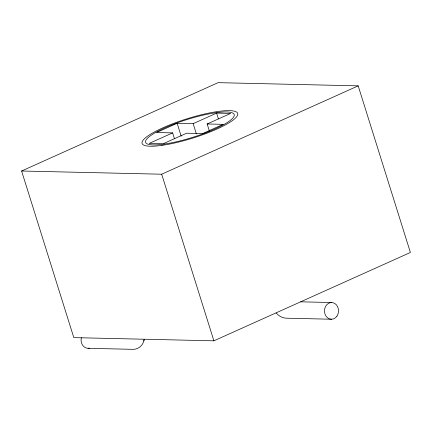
<?xml version="1.0" encoding="UTF-8"?>
<svg xmlns="http://www.w3.org/2000/svg" width="432" height="432" viewBox="0 0 432 432"><rect width="100%" height="100%" fill="white"/><g stroke="black" fill="none" stroke-linecap="round" stroke-linejoin="round"><path stroke-width="0.65" d="M88.128 348.311L133.294 349.342C138.753 349.38 143.489 344.817 144.148 339.487M143.867 340.913L144.072 339.854M21.6 171.007L218.106 82.658L358.187 85.86L410.4 252.477L213.894 340.821L73.813 337.624L21.6 171.007L161.681 174.209L358.187 85.86M209.38 131.047L207.16 123.979L230.623 113.427L216.616 113.108L193.153 123.655L177.147 123.293L156.616 132.521L172.622 132.889L174.436 138.672M172.622 132.889L149.159 143.435L163.166 143.759L186.629 133.207L202.64 133.574L223.171 124.34L207.16 123.979M300.645 301.817L331.463 302.524M331.549 319.232L286.384 318.2C282.415 318.109 278.726 315.959 276.156 313.011M216.616 113.108L218.43 118.892M193.153 123.655L196.376 133.942M177.147 123.293L181.175 136.15M161.681 174.209L213.894 340.821M89.354 348.165A8.354 7.036 -88.7 0 1 81.335 337.673M161.924 145.373A50.134 10.082 -17.4 0 0 237.589 115.193A50.134 10.082 -17.4 0 0 170.165 124.735A50.134 10.082 -17.4 0 0 161.924 145.373M336.928 316.159A8.354 7.036 -88.7 0 0 332.689 302.627A8.354 7.036 -88.7 0 0 324.907 313.843A8.354 7.036 -88.7 0 0 336.928 316.159M163.998 144.115A46.418 9.331 -17.4 0 0 234.058 116.176A46.418 9.331 -17.4 0 0 171.623 125.01A46.418 9.331 -17.4 0 0 163.998 144.115"/></g></svg>
